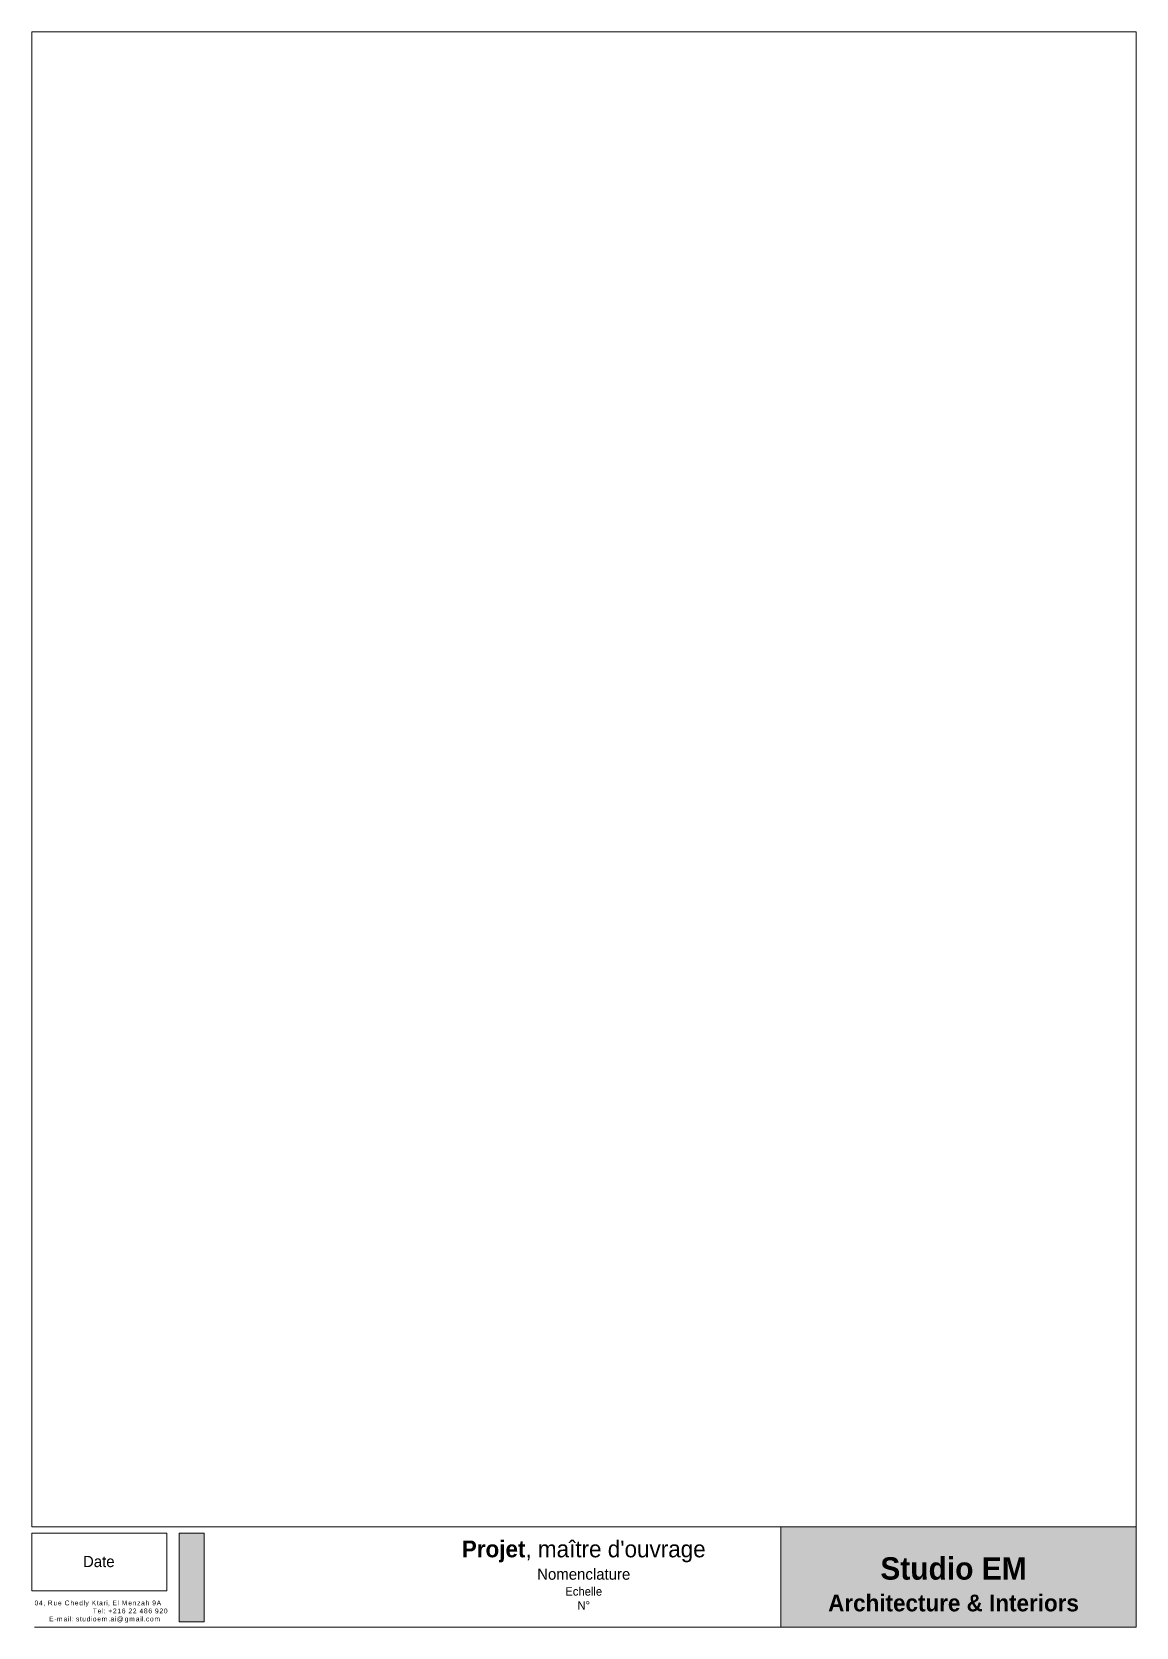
# Paper-space layout 'a4 portrait' of a CAD drawing. Header units: metres. Extents: x 0.1 to 19.8, y 0.1 to 28.6.
import ezdxf

# ---------------------------------------------------------------- set-up
doc = ezdxf.new("R2010")
doc.units = ezdxf.units.M
doc.layers.add('CARTOUCHE', color=7, linetype='Continuous', lineweight=9)
doc.layers.add('murs coupés', color=7, linetype='Continuous', lineweight=40)
doc.styles.add('SCALA_1-50', font='stylu.ttf', dxfattribs={"height": 1})

psp = doc.layouts.new('a4 portrait')

# ---------------------------------------------------------------- hatches: boundary and pattern name
at = {"layer": 'CARTOUCHE', "ltscale": 2}
h = psp.add_hatch(color=253, dxfattribs=at)
h.dxf.hatch_style = 1
h.paths.add_polyline_path([(2.739, 1.806), (3.183, 1.806), (3.183, 0.221), (2.739, 0.221)])
at = {"layer": 'murs coupés', "ltscale": 2}
h = psp.add_hatch(color=253, dxfattribs=at)
h.dxf.hatch_style = 1
h.paths.add_polyline_path([(19.838, 1.919), (13.49, 1.919), (13.49, 0.126), (19.838, 0.126)])

# ---------------------------------------------------------------- linework, layer by layer
at = {"layer": 'CARTOUCHE', "ltscale": 2}
psp.add_line((0.152, 0.126), (19.838, 0.126), dxfattribs=at)
for points in [[(19.838, 28.625), (0.106, 28.625), (0.106, 1.919), (19.838, 1.919)], [(2.517, 1.806), (0.106, 1.806), (0.106, 0.774), (2.517, 0.774)]]:
    psp.add_lwpolyline(points, close=True, dxfattribs=at)
at = {"layer": 'CARTOUCHE', "color": 253, "ltscale": 2}
psp.add_lwpolyline([(2.739, 1.806), (3.183, 1.806), (3.183, 0.221), (2.739, 0.221)], close=True, dxfattribs=at)
at = {"layer": 'murs coupés', "lineweight": 0, "ltscale": 2}
psp.add_lwpolyline([(19.838, 1.919), (13.49, 1.919), (13.49, 0.126), (19.838, 0.126)], close=True, dxfattribs=at)

# ---------------------------------------------------------------- texts
at = {"layer": 'CARTOUCHE', "style": 'SCALA_1-50'}
for s, insert, char_height, width, attachment_point in [("{\\fCentury Gothic|b1|i0|c0|p34;\\H1.49806x;Projet\\fCentury Gothic|b0|i0|c0|p34;, maître d'ouvrage\\P\\H0.66667x;Nomenclature\\H0.75x;\\PEchelle\\PN°}", (9.967, 1.056), 0.20026, 13.23913, 5), ('{\\fCentury Gothic|b0|i0|c0|p34;Date}', (1.301, 1.297), 0.20026, 4.96873, 5), ('{\\fBroadway|b1|i0|c0|p82;\\H0.93213x;\\C255;\\c16777215;Studio EM\\P\\fFreestyle Script|b1|i0|c0|p66;\\H0.75x;Architecture & Interiors}', (16.575, 1.374), 0.42913, 6.44056, 2), ('\\pi0.00465,t2.27465,3.14065;{\\fCentury Gothic|b0|i0|c0|p34;\\T1.2;04, Rue Chedly Ktari, El Menzah 9A\\P\\pi1.04581,t3.31581,4.18181;Tel: +216 22 486 920\\P\\pi0.26323,t2.53323,3.39923;E-mail: studioem.ai@gmail.com}', (0.149, 0.601), 0.08583, 2.39095, 1)]:
    psp.add_mtext(s, dxfattribs=dict(at, insert=insert, char_height=char_height, width=width, attachment_point=attachment_point))

doc.saveas('drawing.dxf')
